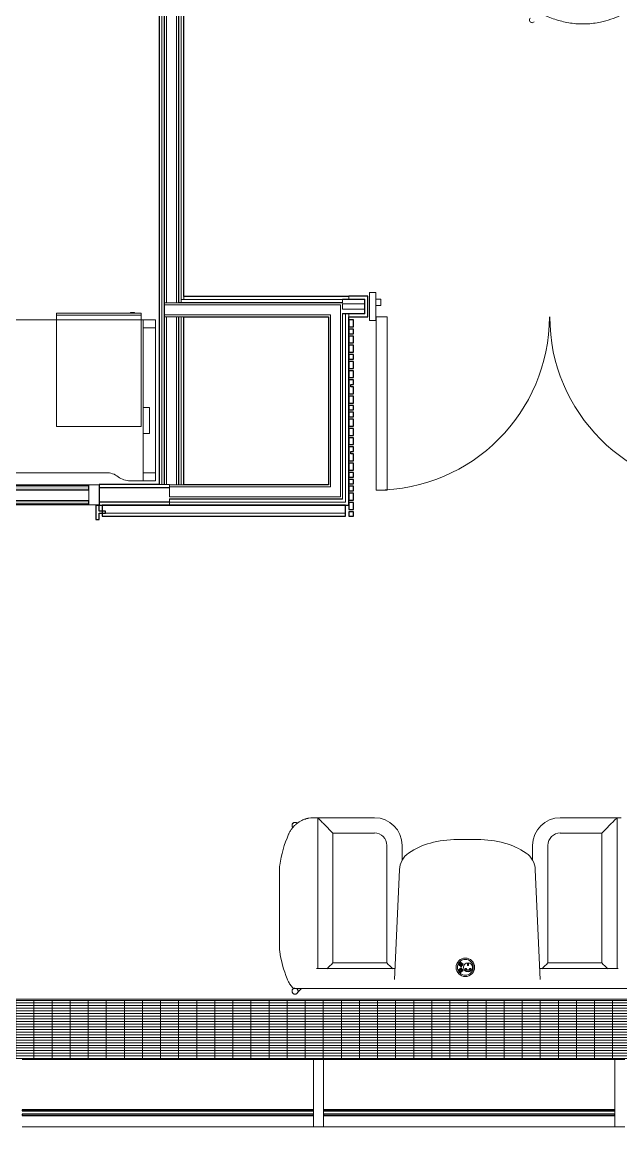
# Model space of a CAD drawing. Header units: millimetres. Extents: x 90978 to 295199, y -4084 to 97293.
# Drawn here: x 167576 to 170556, y 12073 to 17569 of the extents above; entities that cross this region are included whole.
import ezdxf

# ---------------------------------------------------------------- set-up
doc = ezdxf.new("R2010")
doc.units = ezdxf.units.MM
doc.header["$MEASUREMENT"] = 0
for name, color, linetype, lineweight in [('CSM-STL-XX-ZZ-M3-A-XXXX-00001_detached _19_04_21__rvt-1-Level 0$0$A-DOOR', 4, 'CONTINUOUS', 9), ('CSM-STL-XX-ZZ-M3-A-XXXX-00001_detached _19_04_21__rvt-1-Level 0$0$A-DOOR-FRAM', 4, 'CONTINUOUS', 18), ('CSM-STL-XX-ZZ-M3-A-XXXX-00001_detached _19_04_21__rvt-1-Level 0$0$A-GENM', 7, 'CONTINUOUS', 9), ('CSM-STL-XX-ZZ-M3-A-XXXX-00001_detached _19_04_21__rvt-1-Level 0$0$A-GLAZ-CURT', 7, 'CONTINUOUS', 9), ('CSM-STL-XX-ZZ-M3-A-XXXX-00001_detached _19_04_21__rvt-1-Level 0$0$A-GLAZ-CWMG', 7, 'CONTINUOUS', 9), ('CSM-STL-XX-ZZ-M3-A-XXXX-00001_detached _19_04_21__rvt-1-Level 0$0$A-WALL', 7, 'CONTINUOUS', 9), ('CSM-STL-XX-ZZ-M3-A-XXXX-00001_detached _19_04_21__rvt-1-Level 0$0$I-WALL', 7, 'CONTINUOUS', 9), ('G-IMPT', 8, 'CONTINUOUS', 9), ('I-FURN', 8, 'CONTINUOUS', 9)]:
    doc.layers.add(name, color=color, linetype=linetype, lineweight=lineweight)

msp = doc.modelspace()

# ---------------------------------------------------------------- hatches: boundary and pattern name
at = {"layer": 'CSM-STL-XX-ZZ-M3-A-XXXX-00001_detached _19_04_21__rvt-1-Level 0$0$A-GENM'}
h = msp.add_hatch(dxfattribs=at)
h.set_pattern_fill('FP_27', color=256, style=0, pattern_type=2)
h.set_pattern_definition([(0, (173125.082, 12558.142), (0, 13.2), []), (90, (173125.08, 12558.14), (-90, 6e-15), [])])
h.paths.add_polyline_path([(189294.8, 12414.1), (189294.8, 12702.1), (156955.3, 12702.1), (156955.3, 12414.1), (189031.6, 12414.1)], flags=0)
at = {"layer": 'CSM-STL-XX-ZZ-M3-A-XXXX-00001_detached _19_04_21__rvt-1-Level 0$0$A-GLAZ-CURT'}
h = msp.add_hatch(color=256, dxfattribs=at)
h.paths.add_polyline_path([(167908.8, 15262.4), (167058.8, 15262.4), (167058.8, 15242.9), (167908.8, 15242.9)], flags=0)
h.paths.add_polyline_path([(167908.8, 15172.4), (167908.8, 15186.9), (167058.8, 15186.9), (167058.8, 15172.4), (167798.6, 15172.4)], flags=0)
h = msp.add_hatch(color=256, dxfattribs=at)
h.paths.add_polyline_path([(167575.8, 12158.7), (167575.8, 12152.7), (169025.8, 12152.7), (169025.8, 12158.7), (168109.2, 12158.7)], flags=0)
h.paths.add_polyline_path([(167575.8, 12136.7), (167575.8, 12130.7), (169025.8, 12130.7), (169025.8, 12136.7), (168109.2, 12136.7)], flags=0)
h = msp.add_hatch(color=256, dxfattribs=at)
h.paths.add_polyline_path([(169075.8, 12158.7), (169075.8, 12152.7), (170525.8, 12152.7), (170525.8, 12158.7), (169609.2, 12158.7)], flags=0)
h.paths.add_polyline_path([(169075.8, 12136.7), (169075.8, 12130.7), (170525.8, 12130.7), (170525.8, 12136.7), (169609.2, 12136.7)], flags=0)

# ---------------------------------------------------------------- linework, layer by layer
at = {"layer": 'CSM-STL-XX-ZZ-M3-A-XXXX-00001_detached _19_04_21__rvt-1-Level 0$0$A-DOOR', "lineweight": 20}
for p, q in [((169392.3, 16103.2), (169338.3, 16103.2)), ((169338.3, 16103.2), (169338.3, 15241.2)), ((169392.3, 15241.2), (169392.3, 16103.2)), ((169338.3, 15241.2), (169392.3, 15241.2))]:
    msp.add_line(p, q, dxfattribs=at)
at = {"layer": 'CSM-STL-XX-ZZ-M3-A-XXXX-00001_detached _19_04_21__rvt-1-Level 0$0$A-DOOR'}
for centre, start, end in [((169338.3, 16103.2), 270, 0), ((171064.3, 16103.2), 180, 270)]:
    msp.add_arc(centre, 862, start, end, dxfattribs=at)
at = {"layer": 'CSM-STL-XX-ZZ-M3-A-XXXX-00001_detached _19_04_21__rvt-1-Level 0$0$A-DOOR-FRAM', "lineweight": 20}
for p, q in [((169336.3, 16223.2), (169304.3, 16223.2)), ((169304.3, 16223.2), (169304.3, 16085.2)), ((169336.3, 16085.2), (169336.3, 16223.2)), ((169361.3, 16191.2), (169336.3, 16191.2)), ((169336.3, 16191.2), (169336.3, 16159.2)), ((169336.3, 16159.2), (169361.3, 16159.2)), ((169361.3, 16159.2), (169361.3, 16191.2)), ((169304.3, 16085.2), (169336.3, 16085.2))]:
    msp.add_line(p, q, dxfattribs=at)
at = {"layer": 'CSM-STL-XX-ZZ-M3-A-XXXX-00001_detached _19_04_21__rvt-1-Level 0$0$A-GENM'}
for p, q in [((189294.8, 12702.1), (156955.3, 12702.1)), ((157147.6, 12708.1), (189300.8, 12708.1)), ((156955.3, 12414.1), (189294.8, 12414.1))]:
    msp.add_line(p, q, dxfattribs=at)
at = {"layer": 'CSM-STL-XX-ZZ-M3-A-XXXX-00001_detached _19_04_21__rvt-1-Level 0$0$A-GLAZ-CURT', "lineweight": 30}
for p, q in [((167908.8, 15262.4), (167058.8, 15262.4)), ((167058.8, 15242.9), (167908.8, 15242.9)), ((167908.8, 15242.9), (167908.8, 15262.4)), ((167908.8, 15186.9), (167058.8, 15186.9)), ((167058.8, 15172.4), (167908.8, 15172.4)), ((167908.8, 15172.4), (167908.8, 15186.9)), ((169025.8, 12158.7), (167575.8, 12158.7)), ((167575.8, 12158.7), (167575.8, 12152.7)), ((167575.8, 12152.7), (169025.8, 12152.7)), ((169025.8, 12152.7), (169025.8, 12158.7)), ((170525.8, 12158.7), (169075.8, 12158.7)), ((169075.8, 12158.7), (169075.8, 12152.7)), ((169075.8, 12152.7), (170525.8, 12152.7)), ((170525.8, 12152.7), (170525.8, 12158.7)), ((169025.8, 12136.7), (167575.8, 12136.7)), ((167575.8, 12136.7), (167575.8, 12130.7)), ((167575.8, 12130.7), (169025.8, 12130.7)), ((169025.8, 12130.7), (169025.8, 12136.7)), ((170525.8, 12136.7), (169075.8, 12136.7)), ((169075.8, 12136.7), (169075.8, 12130.7)), ((169075.8, 12130.7), (170525.8, 12130.7)), ((170525.8, 12130.7), (170525.8, 12136.7))]:
    msp.add_line(p, q, dxfattribs=at)
at = {"layer": 'CSM-STL-XX-ZZ-M3-A-XXXX-00001_detached _19_04_21__rvt-1-Level 0$0$A-GLAZ-CWMG'}
for p, q in [((167058.8, 15267.4), (167908.8, 15267.4)), ((167058.8, 15167.4), (167908.8, 15167.4)), ((167575.8, 12408.2), (169025.8, 12408.2)), ((169075.8, 12408.2), (170525.8, 12408.2)), ((167575.8, 12073.2), (169025.8, 12073.2)), ((169075.8, 12073.2), (170525.8, 12073.2))]:
    msp.add_line(p, q, dxfattribs=at)
at = {"layer": 'CSM-STL-XX-ZZ-M3-A-XXXX-00001_detached _19_04_21__rvt-1-Level 0$0$A-GLAZ-CWMG', "lineweight": 20}
for p, q in [((167958.8, 15267.4), (167908.8, 15267.4)), ((167908.8, 15267.4), (167908.8, 15167.4)), ((167958.8, 15167.4), (167958.8, 15267.4)), ((167908.8, 15167.4), (167958.8, 15167.4))]:
    msp.add_line(p, q, dxfattribs=at)
at = {"layer": 'CSM-STL-XX-ZZ-M3-A-XXXX-00001_detached _19_04_21__rvt-1-Level 0$0$A-GLAZ-CWMG', "lineweight": 20, "extrusion": (0, 0, -1)}
for p, q in [((169075.8, 12408.2), (169025.8, 12408.2)), ((169025.8, 12408.2), (169025.8, 12073.2)), ((169075.8, 12073.2), (169075.8, 12408.2)), ((170575.8, 12408.2), (170525.8, 12408.2)), ((170525.8, 12408.2), (170525.8, 12073.2)), ((169025.8, 12073.2), (169075.8, 12073.2)), ((170525.8, 12073.2), (170575.8, 12073.2))]:
    msp.add_line(p, q, dxfattribs=at)
at = {"layer": 'CSM-STL-XX-ZZ-M3-A-XXXX-00001_detached _19_04_21__rvt-1-Level 0$0$A-WALL'}
for p, q in [((168355.8, 16174.2), (168355.8, 26395.4)), ((168368.3, 16189.2), (168368.3, 26380.4)), ((168294.8, 16173.2), (168294.8, 18915.7)), ((168344.8, 16173.2), (168344.8, 18915.7)), ((168271.3, 16103.2), (168271.3, 18867.2)), ((168283.8, 16103.2), (168283.8, 18867.2)), ((168284.8, 16173.2), (168284.8, 18868.2)), ((168354.8, 16173.2), (168354.8, 18868.2)), ((168294.8, 16173.2), (168284.8, 16173.2)), ((168284.8, 16163.2), (168284.8, 16173.2)), ((168284.8, 16163.2), (168284.8, 16173.2)), ((168380.8, 16163.2), (168284.8, 16163.2)), ((168284.8, 16113.2), (168284.8, 16163.2)), ((168284.8, 16113.2), (168284.8, 16163.2)), ((168344.8, 16173.2), (168294.8, 16173.2)), ((168354.8, 16173.2), (168344.8, 16173.2)), ((168355.8, 16173.2), (168354.8, 16173.2)), ((168368.3, 16174.2), (168355.8, 16174.2)), ((168380.8, 16173.2), (168355.8, 16173.2)), ((168380.8, 16189.2), (168368.3, 16189.2)), ((168368.3, 16174.2), (168368.3, 16189.2)), ((168368.3, 16174.2), (168368.3, 16189.2)), ((168380.8, 16174.2), (168368.3, 16174.2)), ((168380.8, 16204.2), (168380.8, 16189.2)), ((169170.3, 16189.2), (168380.8, 16189.2)), ((169170.3, 16174.2), (168380.8, 16174.2)), ((169170.3, 16173.2), (168380.8, 16173.2)), ((169160.3, 16163.2), (168380.8, 16163.2)), ((169160.3, 16163.2), (169160.3, 16113.2)), ((169171.3, 16189.2), (169170.3, 16189.2)), ((169170.3, 16189.2), (169171.3, 16189.2)), ((169170.3, 16174.2), (169170.3, 16189.2)), ((169170.3, 16173.2), (169170.3, 16174.2)), ((169170.3, 16163.2), (169170.3, 16166.7)), ((169170.3, 16166.7), (169201.3, 16166.7)), ((169170.3, 16141.7), (169170.3, 16163.2)), ((169171.3, 16190.2), (169186.3, 16190.2)), ((169171.3, 16189.2), (169171.3, 16190.2)), ((169171.3, 16189.2), (169201.3, 16189.2)), ((169186.3, 16190.2), (169201.3, 16190.2)), ((169201.3, 16190.2), (169201.3, 16204.2)), ((169201.3, 16204.2), (169201.3, 16190.2)), ((169281.3, 16190.2), (169201.3, 16190.2)), ((169280.3, 16189.2), (169201.3, 16189.2)), ((169201.3, 16166.7), (169280.3, 16166.7)), ((169280.3, 16166.7), (169280.3, 16189.2)), ((169280.3, 16154.2), (169280.3, 16166.7)), ((169281.3, 16154.2), (169281.3, 16190.2)), ((168271.3, 15268.4), (168271.3, 16103.2)), ((168283.8, 15268.4), (168283.8, 16103.2)), ((168380.8, 16113.2), (168284.8, 16113.2)), ((168284.8, 16103.2), (168284.8, 16113.2)), ((168284.8, 16103.2), (168284.8, 16113.2)), ((168294.8, 16103.2), (168284.8, 16103.2)), ((168284.8, 15268.4), (168284.8, 16103.2)), ((168344.8, 16103.2), (168294.8, 16103.2)), ((168294.8, 15268.4), (168294.8, 16103.2)), ((168354.8, 16103.2), (168344.8, 16103.2)), ((168344.8, 15267.4), (168344.8, 16103.2)), ((168355.8, 16103.2), (168354.8, 16103.2)), ((168354.8, 15267.4), (168354.8, 16103.2)), ((168368.3, 16103.2), (168355.8, 16103.2)), ((168355.8, 15267.4), (168355.8, 16103.2)), ((168380.8, 16103.2), (168368.3, 16103.2)), ((168368.3, 15267.4), (168368.3, 16103.2)), ((169110.3, 16113.2), (168380.8, 16113.2)), ((169110.3, 16113.2), (169110.3, 16103.2)), ((169110.3, 16103.2), (169110.3, 15257.4)), ((169160.3, 16113.2), (169160.3, 16103.2)), ((169160.3, 16103.2), (169160.3, 15207.4)), ((169170.3, 16141.7), (169201.3, 16141.7)), ((169170.3, 16119.2), (169170.3, 16103.2)), ((169170.3, 16119.2), (169171.3, 16119.2)), ((169170.3, 16103.2), (169170.3, 15197.4)), ((169171.3, 16119.2), (169201.3, 16119.2)), ((169171.3, 16118.2), (169171.3, 16103.2)), ((169171.3, 16118.2), (169186.3, 16118.2)), ((169171.3, 16103.2), (169171.3, 15196.4)), ((169186.3, 16118.2), (169186.3, 16103.2)), ((169186.3, 16118.2), (169201.3, 16118.2)), ((169186.3, 16103.2), (169186.3, 15181.4)), ((169201.3, 16141.7), (169280.3, 16141.7)), ((169201.3, 16119.2), (169280.3, 16119.2)), ((169201.3, 16118.2), (169201.3, 16113.2)), ((169201.3, 16118.2), (169281.3, 16118.2)), ((169201.3, 16113.2), (169201.3, 16103.2)), ((169280.3, 16141.7), (169280.3, 16154.2)), ((169280.3, 16119.2), (169280.3, 16141.7)), ((169281.3, 16118.2), (169281.3, 16154.2)), ((168309.3, 15253.4), (167958.8, 15253.4)), ((168309.3, 15252.4), (167958.8, 15252.4)), ((168271.3, 15268.4), (168258.8, 15268.4)), ((168258.8, 15268.4), (168271.3, 15268.4)), ((168283.8, 15268.4), (168271.3, 15268.4)), ((168271.3, 15268.4), (168283.8, 15268.4)), ((168284.8, 15268.4), (168283.8, 15268.4)), ((168283.8, 15268.4), (168284.8, 15268.4)), ((168294.8, 15268.4), (168284.8, 15268.4)), ((168284.8, 15268.4), (168294.8, 15268.4)), ((168309.3, 15268.4), (168294.8, 15268.4)), ((168294.8, 15268.4), (168309.3, 15268.4)), ((168309.3, 15267.4), (168309.3, 15268.4)), ((168309.3, 15268.4), (168309.3, 15267.4)), ((168309.3, 15267.4), (168309.3, 15257.4)), ((168309.3, 15257.4), (168309.3, 15267.4)), ((168309.3, 15267.4), (168344.8, 15267.4)), ((169100.3, 15257.4), (168309.3, 15257.4)), ((168309.3, 15257.4), (168309.3, 15253.4)), ((168309.3, 15253.4), (168309.3, 15257.4)), ((168309.3, 15253.4), (168309.3, 15252.4)), ((168309.3, 15252.4), (168309.3, 15253.4)), ((168309.3, 15252.4), (168309.3, 15207.4)), ((168309.3, 15207.4), (168309.3, 15252.4)), ((168344.8, 15267.4), (168354.8, 15267.4)), ((168354.8, 15267.4), (168355.8, 15267.4)), ((168355.8, 15267.4), (168368.3, 15267.4)), ((168368.3, 15267.4), (168380.8, 15267.4)), ((169110.3, 15257.4), (169100.3, 15257.4)), ((168309.3, 15182.4), (167958.8, 15182.4)), ((168309.3, 15181.4), (167958.8, 15181.4)), ((169100.3, 15207.4), (168309.3, 15207.4)), ((169100.3, 15197.4), (168309.3, 15197.4)), ((168309.3, 15197.4), (168309.3, 15196.4)), ((168309.3, 15196.4), (168309.3, 15197.4)), ((169100.3, 15196.4), (168309.3, 15196.4)), ((168309.3, 15196.4), (168309.3, 15182.4)), ((168309.3, 15182.4), (168309.3, 15196.4)), ((168309.3, 15182.4), (168309.3, 15181.4)), ((168309.3, 15181.4), (168309.3, 15182.4)), ((169100.3, 15181.4), (168309.3, 15181.4)), ((168309.3, 15181.4), (168309.3, 15166.4)), ((168309.3, 15166.4), (168309.3, 15181.4)), ((169110.3, 15207.4), (169100.3, 15207.4)), ((169160.3, 15197.4), (169100.3, 15197.4)), ((169170.3, 15196.4), (169100.3, 15196.4)), ((169171.3, 15181.4), (169100.3, 15181.4)), ((169160.3, 15207.4), (169110.3, 15207.4)), ((169170.3, 15197.4), (169160.3, 15197.4)), ((169171.3, 15196.4), (169170.3, 15196.4)), ((169186.3, 15181.4), (169171.3, 15181.4)), ((169185.3, 15126.4), (167974.8, 15126.4))]:
    msp.add_line(p, q, dxfattribs=at)
at = {"layer": 'CSM-STL-XX-ZZ-M3-A-XXXX-00001_detached _19_04_21__rvt-1-Level 0$0$A-WALL', "lineweight": 30}
for p, q in [((169201.3, 16087.9), (169201.3, 16053.4)), ((169225.3, 16087.9), (169201.3, 16087.9)), ((169201.3, 16053.4), (169225.3, 16053.4)), ((169225.3, 16053.4), (169225.3, 16087.9)), ((169201.3, 16041.9), (169201.3, 16018.9)), ((169225.3, 16041.9), (169201.3, 16041.9)), ((169201.3, 16018.9), (169225.3, 16018.9)), ((169201.3, 16007.4), (169201.3, 15972.9)), ((169225.3, 16007.4), (169201.3, 16007.4)), ((169225.3, 16018.9), (169225.3, 16041.9)), ((169225.3, 15972.9), (169225.3, 16007.4)), ((169201.3, 15972.9), (169225.3, 15972.9)), ((169201.3, 15961.4), (169201.3, 15926.9)), ((169225.3, 15961.4), (169201.3, 15961.4)), ((169225.3, 15926.9), (169225.3, 15961.4)), ((169201.3, 15926.9), (169225.3, 15926.9)), ((169201.3, 15915.4), (169201.3, 15892.4)), ((169225.3, 15915.4), (169201.3, 15915.4)), ((169201.3, 15892.4), (169225.3, 15892.4)), ((169225.3, 15892.4), (169225.3, 15915.4)), ((169201.3, 15880.9), (169201.3, 15846.4)), ((169225.3, 15880.9), (169201.3, 15880.9)), ((169201.3, 15846.4), (169225.3, 15846.4)), ((169201.3, 15834.9), (169201.3, 15800.4)), ((169225.3, 15834.9), (169201.3, 15834.9)), ((169225.3, 15846.4), (169225.3, 15880.9)), ((169225.3, 15800.4), (169225.3, 15834.9)), ((169201.3, 15800.4), (169225.3, 15800.4)), ((169201.3, 15788.9), (169201.3, 15719.9)), ((169225.3, 15788.9), (169201.3, 15788.9)), ((169225.3, 15765.9), (169225.3, 15788.9)), ((169201.3, 15719.9), (169225.3, 15719.9)), ((169211.3, 15754.4), (169211.3, 15765.9)), ((169211.3, 15765.9), (169225.3, 15765.9)), ((169225.3, 15754.4), (169211.3, 15754.4)), ((169225.3, 15719.9), (169225.3, 15754.4)), ((169201.3, 15708.4), (169201.3, 15673.9)), ((169225.3, 15708.4), (169201.3, 15708.4)), ((169201.3, 15673.9), (169225.3, 15673.9)), ((169225.3, 15673.9), (169225.3, 15708.4)), ((169201.3, 15662.4), (169201.3, 15639.4)), ((169225.3, 15662.4), (169201.3, 15662.4)), ((169201.3, 15639.4), (169225.3, 15639.4)), ((169201.3, 15627.9), (169201.3, 15604.9)), ((169225.3, 15627.9), (169201.3, 15627.9)), ((169225.3, 15639.4), (169225.3, 15662.4)), ((169225.3, 15604.9), (169225.3, 15627.9)), ((169201.3, 15604.9), (169225.3, 15604.9)), ((169201.3, 15593.4), (169201.3, 15558.9)), ((169225.3, 15593.4), (169201.3, 15593.4)), ((169201.3, 15558.9), (169225.3, 15558.9)), ((169225.3, 15558.9), (169225.3, 15593.4)), ((169201.3, 15547.4), (169201.3, 15512.9)), ((169225.3, 15547.4), (169201.3, 15547.4)), ((169201.3, 15512.9), (169225.3, 15512.9)), ((169201.3, 15501.4), (169201.3, 15466.9)), ((169225.3, 15501.4), (169201.3, 15501.4)), ((169225.3, 15512.9), (169225.3, 15547.4)), ((169225.3, 15466.9), (169225.3, 15501.4)), ((169201.3, 15466.9), (169225.3, 15466.9)), ((169201.3, 15455.4), (169201.3, 15386.4)), ((169225.3, 15455.4), (169201.3, 15455.4)), ((169225.3, 15432.4), (169225.3, 15455.4)), ((169211.3, 15420.9), (169211.3, 15432.4)), ((169211.3, 15432.4), (169225.3, 15432.4)), ((169225.3, 15420.9), (169211.3, 15420.9)), ((169225.3, 15386.4), (169225.3, 15420.9)), ((169201.3, 15386.4), (169225.3, 15386.4)), ((169201.3, 15374.9), (169201.3, 15340.4)), ((169225.3, 15374.9), (169201.3, 15374.9)), ((169201.3, 15340.4), (169225.3, 15340.4)), ((169225.3, 15340.4), (169225.3, 15374.9)), ((169201.3, 15328.9), (169201.3, 15305.9)), ((169225.3, 15328.9), (169201.3, 15328.9)), ((169201.3, 15305.9), (169225.3, 15305.9)), ((169201.3, 15294.4), (169201.3, 15271.4)), ((169225.3, 15294.4), (169201.3, 15294.4)), ((169225.3, 15305.9), (169225.3, 15328.9)), ((169225.3, 15271.4), (169225.3, 15294.4)), ((169201.3, 15271.4), (169225.3, 15271.4)), ((169201.3, 15259.9), (169201.3, 15236.9)), ((169225.3, 15259.9), (169201.3, 15259.9)), ((169201.3, 15236.9), (169225.3, 15236.9)), ((169201.3, 15225.4), (169201.3, 15190.9)), ((169225.3, 15225.4), (169201.3, 15225.4)), ((169225.3, 15236.9), (169225.3, 15259.9)), ((169225.3, 15190.9), (169225.3, 15225.4)), ((169201.3, 15190.9), (169225.3, 15190.9)), ((169201.3, 15179.4), (169201.3, 15144.9)), ((169225.3, 15179.4), (169201.3, 15179.4)), ((169225.3, 15144.9), (169225.3, 15179.4)), ((167958.8, 15164.4), (167942.8, 15164.4)), ((167942.8, 15164.4), (167942.8, 15094.4)), ((167958.8, 15136.4), (167958.8, 15164.4)), ((167990.8, 15136.4), (167958.8, 15136.4)), ((167958.8, 15126.4), (167990.8, 15126.4)), ((167958.8, 15094.4), (167958.8, 15126.4)), ((167990.8, 15126.4), (167990.8, 15136.4)), ((169201.3, 15144.9), (169225.3, 15144.9)), ((169201.3, 15133.4), (169201.3, 15110.4)), ((169225.3, 15133.4), (169201.3, 15133.4)), ((169225.3, 15110.4), (169225.3, 15133.4)), ((167942.8, 15094.4), (167958.8, 15094.4)), ((169201.3, 15110.4), (169225.3, 15110.4))]:
    msp.add_line(p, q, dxfattribs=at)
at = {"layer": 'CSM-STL-XX-ZZ-M3-A-XXXX-00001_detached _19_04_21__rvt-1-Level 0$0$I-WALL', "lineweight": 30}
for p, q in [((168258.8, 18852.2), (168258.8, 16103.2)), ((168380.8, 16204.2), (168380.8, 17918.8)), ((169201.3, 16204.2), (168380.8, 16204.2)), ((169296.3, 16205.2), (169201.3, 16205.2)), ((169201.3, 16205.2), (169201.3, 16204.2)), ((169296.3, 16103.2), (169296.3, 16205.2)), ((168258.8, 16103.2), (168258.8, 15268.4)), ((168380.8, 16103.2), (169100.3, 16103.2)), ((168380.8, 15267.4), (168380.8, 16103.2)), ((169100.3, 16103.2), (169100.3, 15267.4)), ((169201.3, 15166.4), (169201.3, 16103.2)), ((169201.3, 16103.2), (169296.3, 16103.2)), ((168258.8, 15268.4), (167958.8, 15268.4)), ((167958.8, 15268.4), (167958.8, 15166.4)), ((169100.3, 15267.4), (168380.8, 15267.4)), ((167958.8, 15166.4), (168309.3, 15166.4)), ((169185.3, 15166.4), (167974.8, 15166.4)), ((167974.8, 15166.4), (167974.8, 15110.4)), ((168309.3, 15166.4), (169100.3, 15166.4)), ((169100.3, 15166.4), (169186.3, 15166.4)), ((169185.3, 15110.4), (169185.3, 15166.4)), ((169186.3, 15166.4), (169201.3, 15166.4)), ((167974.8, 15110.4), (169185.3, 15110.4))]:
    msp.add_line(p, q, dxfattribs=at)
at = {"layer": 'G-IMPT'}
for p, q in [((169758.1, 12893.4), (169748.1, 12880.3)), ((169749.5, 12880.5), (169748.1, 12880.3)), ((169748.1, 12880.3), (169761.2, 12870.2)), ((169761.2, 12864), (169748.1, 12854)), ((169758.3, 12892), (169749.5, 12880.5)), ((169749.5, 12880.5), (169761, 12871.6)), ((169761, 12862.6), (169749.5, 12853.8)), ((169751.7, 12882.4), (169754.5, 12886.1)), ((169752.5, 12883.2), (169756.2, 12887.9)), ((169762.8, 12875.3), (169752.5, 12883.2)), ((169756.2, 12887.9), (169766.5, 12880)), ((169771.3, 12883.4), (169758.1, 12893.4)), ((169758.1, 12893.4), (169758.3, 12892)), ((169769.9, 12883.2), (169758.3, 12892)), ((169769.9, 12883.2), (169761, 12871.6)), ((169761, 12871.6), (169761.2, 12870.2)), ((169761.2, 12864), (169761, 12862.6)), ((169761, 12862.6), (169769.9, 12851.1)), ((169761.2, 12870.2), (169771.3, 12883.4)), ((169771.3, 12850.9), (169761.2, 12864)), ((169764.9, 12877.6), (169762.4, 12874.3)), ((169762.4, 12859.9), (169764.9, 12856.6)), ((169766.5, 12880), (169762.8, 12875.3)), ((169771.3, 12883.4), (169769.9, 12883.2)), ((169780.8, 12862), (169787.8, 12862)), ((169780.8, 12857.5), (169780.8, 12862)), ((169780.8, 12862), (169780.9, 12861.9)), ((169780.9, 12861.9), (169787.6, 12861.9)), ((169780.9, 12857.6), (169780.9, 12861.9)), ((169780.9, 12861.9), (169787.6, 12861.9)), ((169780.9, 12857.6), (169780.9, 12861.9)), ((169787.8, 12862), (169787.6, 12861.9)), ((169787.6, 12861.9), (169787.6, 12857.6)), ((169787.6, 12861.9), (169787.6, 12857.6)), ((169787.8, 12862), (169787.8, 12857.5)), ((169793.1, 12885.4), (169797.6, 12885.4)), ((169793.1, 12876.9), (169793.1, 12885.4)), ((169793.1, 12885.4), (169793.2, 12885.2)), ((169793.2, 12877), (169793.1, 12876.9)), ((169797.6, 12876.9), (169793.1, 12876.9)), ((169793.2, 12885.2), (169797.5, 12885.2)), ((169793.2, 12877), (169793.2, 12885.2)), ((169793.2, 12885.2), (169797.5, 12885.2)), ((169793.2, 12877), (169793.2, 12885.2)), ((169797.5, 12877), (169793.2, 12877)), ((169797.5, 12877), (169793.2, 12877)), ((169797.6, 12885.4), (169797.5, 12885.2)), ((169797.5, 12885.2), (169797.5, 12877)), ((169797.5, 12885.2), (169797.5, 12877)), ((169797.6, 12876.9), (169797.5, 12877)), ((169797.6, 12885.4), (169797.6, 12876.9)), ((169802.9, 12862), (169809.9, 12862)), ((169802.9, 12857.5), (169802.9, 12862)), ((169802.9, 12862), (169803, 12861.9)), ((169803, 12861.9), (169809.8, 12861.9)), ((169803, 12857.6), (169803, 12861.9)), ((169803, 12861.9), (169809.8, 12861.9)), ((169803, 12857.6), (169803, 12861.9)), ((169809.9, 12862), (169809.8, 12861.9)), ((169809.8, 12861.9), (169809.8, 12857.6)), ((169809.8, 12861.9), (169809.8, 12857.6)), ((169809.9, 12862), (169809.9, 12857.5)), ((169748.1, 12854), (169749.5, 12853.8)), ((169748.1, 12854), (169758.1, 12840.8)), ((169749.5, 12853.8), (169758.3, 12842.2)), ((169754.5, 12848.1), (169751.7, 12851.8)), ((169752.5, 12851.1), (169762.8, 12859)), ((169756.2, 12846.3), (169752.5, 12851.1)), ((169766.5, 12854.2), (169756.2, 12846.3)), ((169758.1, 12840.8), (169771.3, 12850.9)), ((169758.3, 12842.2), (169758.1, 12840.8)), ((169758.3, 12842.2), (169769.9, 12851.1)), ((169762.8, 12859), (169766.5, 12854.2)), ((169769.9, 12851.1), (169771.3, 12850.9)), ((169780.9, 12857.6), (169780.8, 12857.5)), ((169787.8, 12857.5), (169780.8, 12857.5)), ((169787.6, 12857.6), (169780.9, 12857.6)), ((169787.6, 12857.6), (169780.9, 12857.6)), ((169784.9, 12854.5), (169805.7, 12854.5)), ((169784.9, 12849.1), (169784.9, 12854.5)), ((169784.9, 12854.5), (169785.2, 12854.3)), ((169785.2, 12849.3), (169784.9, 12849.1)), ((169785.2, 12854.3), (169805.5, 12854.3)), ((169785.2, 12849.3), (169785.2, 12854.3)), ((169787.8, 12857.5), (169787.6, 12857.6)), ((169803, 12857.6), (169802.9, 12857.5)), ((169809.9, 12857.5), (169802.9, 12857.5)), ((169809.8, 12857.6), (169803, 12857.6)), ((169809.8, 12857.6), (169803, 12857.6)), ((169805.5, 12854.3), (169805.7, 12854.5)), ((169805.5, 12854.3), (169805.5, 12849.3)), ((169805.5, 12849.3), (169805.7, 12849.1)), ((169805.7, 12854.5), (169805.7, 12849.1)), ((169809.9, 12857.5), (169809.8, 12857.6))]:
    msp.add_line(p, q, dxfattribs=at)
for centre, radius, start, end in [((169782, 12867.1), 46, 0, 180), ((169782, 12867.1), 46, 180, 0), ((169782, 12867.1), 39.6, 0, 180), ((169782, 12867.1), 39.6, 180, 0), ((169795.3, 12867.2), 22.7, 0, 180), ((169795.3, 12867.2), 22.7, 180, 0), ((169795.3, 12867.2), 22.4, 0, 180), ((169795.3, 12867.2), 22.4, 180, 0), ((169795.3, 12892.9), 45, 256.686, 283.314), ((169795.3, 12892.9), 44.8, 256.8963, 283.1037)]:
    msp.add_arc(centre, radius, start, end, dxfattribs=at)
at = {"layer": 'I-FURN'}
for p, q in [((168167.7, 16121.6), (167747.7, 16121.6)), ((167747.7, 16121.6), (167747.7, 16111.6)), ((167747.7, 16111.6), (168167.7, 16111.6)), ((168167.7, 16111.6), (167747.7, 16111.6)), ((167747.7, 16111.6), (167747.7, 16087.3)), ((168116.1, 16123.6), (168116.1, 16121.6)), ((168116.1, 16123.6), (168136.1, 16123.6)), ((168136.1, 16123.6), (168116.1, 16123.6)), ((168136.1, 16121.6), (168136.1, 16123.6)), ((168167.7, 16111.6), (168167.7, 16121.6)), ((168167.7, 16087.3), (168167.7, 16111.6)), ((168239.3, 16087.3), (166639.3, 16087.3)), ((166639.3, 16087.3), (168239.3, 16087.3)), ((167747.7, 16087.3), (167747.7, 15556.6)), ((168167.7, 15556.6), (168167.7, 16087.3)), ((168179.3, 16087.3), (168179.3, 16047.3)), ((168179.3, 15652.3), (168179.3, 16087.3)), ((168179.3, 16087.3), (168239.3, 16087.3)), ((168239.3, 16087.3), (168179.3, 16087.3)), ((168179.3, 16047.3), (168179.3, 15327.3)), ((168226.4, 16047.3), (168179.3, 16047.3)), ((168226.4, 16047.3), (168179.3, 16047.3)), ((168239.3, 16047.3), (168228.7, 16047.3)), ((168239.3, 16047.3), (168228.7, 16047.3)), ((168239.3, 16047.3), (168239.3, 16087.3)), ((168239.3, 16087.3), (168239.3, 15287.3)), ((168239.3, 15287.3), (168239.3, 16087.3)), ((168239.3, 16087.3), (168239.3, 15287.3)), ((168239.3, 15327.3), (168239.3, 16047.3)), ((168179.3, 15522.3), (168179.3, 15652.3)), ((168179.3, 15652.3), (168209.3, 15652.3)), ((168209.3, 15652.3), (168179.3, 15652.3)), ((168209.3, 15652.3), (168209.3, 15522.3)), ((168209.3, 15522.3), (168209.3, 15652.3)), ((167747.7, 15556.6), (168167.7, 15556.6)), ((168179.3, 15287.3), (168179.3, 15522.3)), ((168209.3, 15522.3), (168179.3, 15522.3)), ((168209.3, 15522.3), (168179.3, 15522.3)), ((166884.3, 15327.3), (167994.3, 15327.3)), ((167994.3, 15327.3), (166884.3, 15327.3)), ((168114.3, 15287.3), (168239.3, 15287.3)), ((168239.3, 15287.3), (168114.3, 15287.3)), ((168179.3, 15327.3), (168179.3, 15287.3)), ((168239.3, 15327.3), (168179.3, 15327.3)), ((168239.3, 15327.3), (168179.3, 15327.3)), ((168239.3, 15287.3), (168179.3, 15287.3)), ((168239.3, 15287.3), (168179.3, 15287.3)), ((168239.3, 15287.3), (168239.3, 15327.3)), ((168919.5, 13574.7), (168919.4, 13574.1)), ((168919.6, 13575.3), (168919.5, 13574.7)), ((168919.7, 13575.9), (168919.6, 13575.3)), ((168919.8, 13576.5), (168919.7, 13575.9)), ((168919.9, 13577), (168919.8, 13576.5)), ((168920.1, 13577.6), (168919.9, 13577)), ((168920.3, 13578.2), (168920.1, 13577.6)), ((168920.5, 13578.8), (168920.3, 13578.2)), ((168920.7, 13579.3), (168920.5, 13578.8)), ((168921, 13579.8), (168920.7, 13579.3)), ((168921.3, 13580.4), (168921, 13579.8)), ((168921.6, 13580.9), (168921.3, 13580.4)), ((168921.9, 13581.4), (168921.6, 13580.9)), ((168922.2, 13581.9), (168921.9, 13581.4)), ((168922.6, 13582.4), (168922.2, 13581.9)), ((168923, 13582.8), (168922.6, 13582.4)), ((168923.4, 13583.3), (168923, 13582.8)), ((168923.8, 13583.7), (168923.4, 13583.3)), ((168924.2, 13584.2), (168923.8, 13583.7)), ((168924.7, 13584.6), (168924.2, 13584.2)), ((168925.1, 13584.9), (168924.7, 13584.6)), ((168925.6, 13585.3), (168925.1, 13584.9)), ((168926.1, 13585.6), (168925.6, 13585.3)), ((168926.6, 13586), (168926.1, 13585.6)), ((168927.1, 13586.3), (168926.6, 13586)), ((168927.6, 13586.5), (168927.1, 13586.3)), ((168928.2, 13586.8), (168927.6, 13586.5)), ((168928.7, 13587), (168928.2, 13586.8)), ((168929.3, 13587.3), (168928.7, 13587)), ((168929.9, 13587.5), (168929.3, 13587.3)), ((168930.4, 13587.6), (168929.9, 13587.5)), ((168931, 13587.8), (168930.4, 13587.6)), ((168931.6, 13587.9), (168931, 13587.8)), ((168932.2, 13588), (168931.6, 13587.9)), ((168932.8, 13588.1), (168932.2, 13588)), ((168933.4, 13588.1), (168932.8, 13588.1)), ((168934, 13588.2), (168933.4, 13588.1)), ((168934.6, 13588.2), (168934, 13588.2)), ((168935.2, 13588.1), (168934.6, 13588.2)), ((168935.8, 13588.1), (168935.2, 13588.1)), ((168936.4, 13588), (168935.8, 13588.1)), ((168937, 13588), (168936.4, 13588)), ((168937.6, 13587.8), (168937, 13588)), ((168938.1, 13587.7), (168937.6, 13587.8)), ((168938.7, 13587.5), (168938.1, 13587.7)), ((168939.3, 13587.4), (168938.7, 13587.5)), ((168939.9, 13587.1), (168939.3, 13587.4)), ((168940.4, 13586.9), (168939.9, 13587.1)), ((168941, 13586.7), (168940.4, 13586.9)), ((168941.5, 13586.4), (168941, 13586.7)), ((168942, 13586.1), (168941.5, 13586.4)), ((168942.5, 13585.8), (168942, 13586.1)), ((168943, 13585.5), (168942.5, 13585.8)), ((168943.5, 13585.1), (168943, 13585.5)), ((168944, 13584.7), (168943.5, 13585.1)), ((168944.4, 13584.3), (168944, 13584.7)), ((168944.9, 13583.9), (168944.4, 13584.3)), ((168945.3, 13583.5), (168944.9, 13583.9)), ((169013.3, 13610.4), (169000.1, 13608.4)), ((169026.6, 13611), (169013.3, 13610.4)), ((169026.6, 13611), (169047.1, 13611)), ((169047.1, 13611), (169047.1, 12859.9)), ((169047.1, 13611), (169167.1, 13611)), ((169167.1, 13611), (169329.8, 13611)), ((170254.3, 13611), (170537, 13611)), ((170537, 13611), (170557.5, 13611)), ((170537, 12859.7), (170537, 13611)), ((168919.4, 13574.1), (168919.4, 13573.5)), ((168919.4, 13573.5), (168919.4, 13573.2)), ((168919.4, 13573.2), (168919.4, 13572.6)), ((168919.4, 13572.6), (168919.5, 13572)), ((168919.5, 13572), (168919.5, 13571.4)), ((168919.5, 13571.4), (168919.6, 13570.8)), ((168919.6, 13570.8), (168919.7, 13570.2)), ((168919.7, 13570.2), (168919.9, 13569.6)), ((168919.9, 13569.6), (168920, 13569)), ((168920, 13569), (168920.2, 13568.4)), ((168920.2, 13568.4), (168920.4, 13567.9)), ((168920.4, 13567.9), (168920.6, 13567.3)), ((168920.6, 13567.3), (168920.8, 13566.8)), ((168920.8, 13566.8), (168921.1, 13566.2)), ((168921.1, 13566.2), (168921.4, 13565.7)), ((168921.4, 13565.7), (168921.7, 13565.2)), ((168921.7, 13565.2), (168922, 13564.7)), ((168922, 13564.7), (168922.4, 13564.2)), ((168922.4, 13564.2), (168922.8, 13563.7)), ((168922.8, 13563.7), (168923.1, 13563.3)), ((168923.1, 13563.3), (168923.5, 13562.8)), ((169329.8, 13535.1), (169122.9, 13535.1)), ((169122.9, 13535.1), (169122.9, 12889.1)), ((170461.1, 13535.1), (170254.3, 13535.1)), ((170461.1, 12889.1), (170461.1, 13535.1)), ((169391.2, 12889.1), (169391.2, 13473.8)), ((169467.1, 13473.8), (169467.1, 13399.1)), ((169842.9, 13502.7), (169741.1, 13502.7)), ((170117, 13399.1), (170117, 13473.8)), ((170192.9, 13473.8), (170192.9, 12889.1)), ((168857.1, 13364.3), (168857.1, 12957.8)), ((169454, 13352.8), (169430.2, 12806.8)), ((170153.9, 12806.8), (170130, 13352.8)), ((169432.6, 12861), (169041.1, 12861)), ((169122.9, 12889.1), (169391.2, 12889.1)), ((170542.9, 12861), (170151.5, 12861)), ((170192.9, 12889.1), (170461.1, 12889.1)), ((168919.5, 12750), (168919.4, 12749.4)), ((168919.6, 12750.6), (168919.5, 12750)), ((168919.7, 12751.2), (168919.6, 12750.6)), ((168919.8, 12751.8), (168919.7, 12751.2)), ((168919.9, 12752.4), (168919.8, 12751.8)), ((168920.1, 12753), (168919.9, 12752.4)), ((168920.3, 12753.5), (168920.1, 12753)), ((168920.5, 12754.1), (168920.3, 12753.5)), ((168920.7, 12754.7), (168920.5, 12754.1)), ((168921, 12755.2), (168920.7, 12754.7)), ((168921.3, 12755.7), (168921, 12755.2)), ((168921.6, 12756.2), (168921.3, 12755.7)), ((168921.9, 12756.8), (168921.6, 12756.2)), ((168922.2, 12757.2), (168921.9, 12756.8)), ((168922.6, 12757.7), (168922.2, 12757.2)), ((168923, 12758.2), (168922.6, 12757.7)), ((168923.4, 12758.6), (168923, 12758.2)), ((168923.8, 12759.1), (168923.4, 12758.6)), ((168924.2, 12759.5), (168923.8, 12759.1)), ((168924.7, 12759.9), (168924.2, 12759.5)), ((168925.1, 12760.3), (168924.7, 12759.9)), ((168925.6, 12760.6), (168925.1, 12760.3)), ((168926.1, 12761), (168925.6, 12760.6)), ((168932.2, 12761), (168926.4, 12761)), ((168932, 12761), (168932, 12765.1)), ((170657.6, 12761), (168932, 12761)), ((168943, 12760.8), (168942.5, 12761.1)), ((168943.5, 12760.4), (168943, 12760.8)), ((168944, 12760.1), (168943.5, 12760.4)), ((168944.4, 12759.7), (168944, 12760.1)), ((168944.9, 12759.3), (168944.4, 12759.7)), ((168945.3, 12758.8), (168944.9, 12759.3)), ((168945.7, 12758.4), (168945.3, 12758.8)), ((168946.1, 12757.9), (168945.7, 12758.4)), ((168946.5, 12757.5), (168946.1, 12757.9)), ((168946.8, 12757), (168946.5, 12757.5)), ((168947.1, 12756.5), (168946.8, 12757)), ((168947.4, 12756), (168947.1, 12756.5)), ((168947.7, 12755.4), (168947.4, 12756)), ((168948, 12754.9), (168947.7, 12755.4)), ((168948.2, 12754.4), (168948, 12754.9)), ((168948.2, 12744.1), (168967.1, 12761)), ((168948.5, 12753.8), (168948.2, 12754.4)), ((168948.7, 12753.2), (168948.5, 12753.8)), ((168948.8, 12752.7), (168948.7, 12753.2)), ((168949, 12752.1), (168948.8, 12752.7)), ((168949.1, 12751.5), (168949, 12752.1)), ((168949.2, 12750.9), (168949.1, 12751.5)), ((168949.3, 12750.3), (168949.2, 12750.9)), ((168949.4, 12749.7), (168949.3, 12750.3)), ((168919.4, 12749.4), (168919.4, 12748.8)), ((168919.4, 12748.8), (168919.4, 12748.5)), ((168919.4, 12748.5), (168919.4, 12747.9)), ((168919.4, 12747.9), (168919.5, 12747.3)), ((168919.5, 12747.3), (168919.5, 12746.7)), ((168919.5, 12746.7), (168919.6, 12746.1)), ((168919.6, 12746.1), (168919.7, 12745.5)), ((168919.7, 12745.5), (168919.9, 12744.9)), ((168919.9, 12744.9), (168920, 12744.4)), ((168920, 12744.4), (168920.2, 12743.8)), ((168920.2, 12743.8), (168920.4, 12743.2)), ((168920.4, 12743.2), (168920.6, 12742.7)), ((168920.6, 12742.7), (168920.8, 12742.1)), ((168920.8, 12742.1), (168921.1, 12741.6)), ((168921.1, 12741.6), (168921.4, 12741.1)), ((168921.4, 12741.1), (168921.7, 12740.5)), ((168921.7, 12740.5), (168922, 12740)), ((168922, 12740), (168922.4, 12739.6)), ((168922.4, 12739.6), (168922.8, 12739.1)), ((168922.8, 12739.1), (168923.1, 12738.6)), ((168923.1, 12738.6), (168923.5, 12738.2)), ((168923.5, 12738.2), (168924, 12737.8)), ((168924, 12737.8), (168924.4, 12737.3)), ((168924.4, 12737.3), (168924.9, 12737)), ((168924.9, 12737), (168925.3, 12736.6)), ((168925.3, 12736.6), (168925.8, 12736.2)), ((168925.8, 12736.2), (168926.3, 12735.9)), ((168926.3, 12735.9), (168926.8, 12735.6)), ((168926.8, 12735.6), (168927.4, 12735.3)), ((168927.4, 12735.3), (168927.9, 12735)), ((168927.9, 12735), (168928.4, 12734.8)), ((168928.4, 12734.8), (168929, 12734.5)), ((168929, 12734.5), (168929.5, 12734.3)), ((168929.5, 12734.3), (168930.1, 12734.1)), ((168930.1, 12734.1), (168930.7, 12734)), ((168930.7, 12734), (168931.3, 12733.8)), ((168931.3, 12733.8), (168931.9, 12733.7)), ((168931.9, 12733.7), (168932.5, 12733.6)), ((168932.5, 12733.6), (168933.1, 12733.6)), ((168933.1, 12733.6), (168933.7, 12733.5)), ((168933.7, 12733.5), (168934.3, 12733.5)), ((168934.3, 12733.5), (168934.9, 12733.5)), ((168934.9, 12733.5), (168935.5, 12733.6)), ((168935.5, 12733.6), (168936.1, 12733.6)), ((168936.1, 12733.6), (168936.6, 12733.7)), ((168936.6, 12733.7), (168937.2, 12733.8)), ((168937.2, 12733.8), (168937.8, 12733.9)), ((168937.8, 12733.9), (168938.4, 12734.1)), ((168938.4, 12734.1), (168939, 12734.2)), ((168939, 12734.2), (168939.6, 12734.4)), ((168939.6, 12734.4), (168940.1, 12734.6)), ((168940.1, 12734.6), (168940.7, 12734.9)), ((168940.7, 12734.9), (168941.2, 12735.1)), ((168941.2, 12735.1), (168941.7, 12735.4)), ((168941.7, 12735.4), (168942.3, 12735.7)), ((168942.3, 12735.7), (168942.8, 12736)), ((168942.8, 12736), (168943.2, 12736.4)), ((168943.2, 12736.4), (168943.7, 12736.7)), ((168943.7, 12736.7), (168944.2, 12737.1)), ((168944.2, 12737.1), (168944.6, 12737.5)), ((168944.6, 12737.5), (168945.1, 12737.9)), ((168945.1, 12737.9), (168945.5, 12738.4)), ((168945.5, 12738.4), (168945.9, 12738.8)), ((168945.9, 12738.8), (168946.3, 12739.3)), ((168946.3, 12739.3), (168946.6, 12739.8)), ((168946.6, 12739.8), (168947, 12740.3)), ((168947, 12740.3), (168947.3, 12740.8)), ((168947.3, 12740.8), (168947.6, 12741.3)), ((168947.6, 12741.3), (168947.9, 12741.8)), ((168947.9, 12741.8), (168948.1, 12742.4)), ((168948.1, 12742.4), (168948.3, 12742.9)), ((168948.3, 12742.9), (168948.6, 12743.5)), ((168948.6, 12743.5), (168948.7, 12744.1)), ((168948.7, 12744.1), (168948.9, 12744.6)), ((168948.9, 12744.6), (168949.1, 12745.2)), ((168949.1, 12745.2), (168949.2, 12745.8)), ((168949.2, 12745.8), (168949.3, 12746.4)), ((168949.3, 12747), (168949.4, 12747.6)), ((168949.3, 12746.4), (168949.3, 12747)), ((168949.4, 12749.1), (168949.4, 12749.7)), ((168949.4, 12748.5), (168949.4, 12749.1)), ((168949.4, 12748.2), (168949.4, 12748.5)), ((168949.4, 12747.6), (168949.4, 12748.2))]:
    msp.add_line(p, q, dxfattribs=at)
for centre, radius, start, end in [((170114.6, 17579), 13.1, 131.9662, 319.5824), ((167994.3, 15227.3), 100, 53.1301, 90), ((167994.3, 15227.3), 100, 53.1301, 90), ((168114.3, 15387.3), 100, 233.1301, 270), ((168114.3, 15387.3), 100, 233.1301, 270), ((168934.4, 13573.2), 15, 45, 180), ((168934.4, 13573.2), 15, 135, 180), ((169329.8, 13473.8), 137.3, 0, 90), ((170254.3, 13473.8), 137.3, 90, 180), ((169418.3, 13298.7), 565, 155.9594, 172.293), ((168934.4, 13573.2), 15, 180, 223.1278), ((168934.4, 13573.2), 15, 180, 222.9105), ((169329.8, 13473.8), 61.4, 0, 90), ((170254.3, 13473.8), 61.4, 90, 180), ((169699.5, 13144.2), 353, 105.0355, 124.4526), ((169741.1, 12989.3), 513.5, 90, 105.0355), ((169842.9, 12989.3), 513.5, 74.9645, 90), ((169884.6, 13144.2), 353, 55.5474, 74.9645), ((169559.5, 13348.2), 105.6, 124.4526, 177.5001), ((170024.5, 13348.2), 105.6, 2.4999, 55.5474), ((170435.7, 13161), 1591.7, 172.293, 172.6632), ((170435.7, 13161), 1591.7, 187.3368, 187.707), ((169418.3, 13023.3), 565, 187.707, 202.2498), ((169041.9, 12869.3), 158.3, 202.2498, 208.1526), ((168934.4, 12748.5), 15, 122.3615, 180), ((168934.4, 12748.5), 15, 135, 180), ((168934.4, 12748.5), 15, 0, 56.9714), ((168934.4, 12748.5), 15, 0, 45), ((168934.4, 12748.5), 15, 180, 0), ((168934.4, 12748.5), 15, 180, 225), ((168934.4, 12748.5), 15, 315, 0)]:
    msp.add_arc(centre, radius, start, end, dxfattribs=at)
for points, knots in [([(170555.1, 17602.7), (170539, 17595.2), (170506.2, 17582.1), (170449.3, 17566.3), (170384.7, 17557.8), (170313.8, 17560.9), (170256, 17573.4), (170211.2, 17588.6), (170189.5, 17597.7), (170178.8, 17602.7)], [-1, -1, -1, -1, -0.863636, -0.727273, -0.545455, -0.363636, -0.181818, -0.090909, 0, 0, 0, 0]), ([(169000.1, 13608.4), (168999, 13608.2), (168995.8, 13607.5), (168989.8, 13606), (168983.8, 13604.1), (168977.3, 13601.8), (168967.9, 13597.9), (168955.7, 13591.3), (168943.2, 13582.6), (168931.3, 13572.1), (168920.4, 13559.9), (168911, 13546.4), (168905.8, 13536.7), (168903.6, 13531.7)], [0, 0, 0, 0, 0.1, 0.2, 0.25, 0.3, 0.4, 0.5, 0.6, 0.7, 0.8, 0.9, 1, 1, 1, 1])]:
    msp.add_open_spline(points, degree=3, knots=knots, dxfattribs=at)
for points in [[(169047.1, 13611), (169059.1, 13599.1), (169083.7, 13574.3), (169109.7, 13548.3), (169122.9, 13535.1)], [(170537, 13611), (170525.1, 13599), (170500.3, 13574.3), (170474.2, 13548.4), (170461.1, 13535.1)], [(168903.6, 13531.7), (168903.4, 13531.2), (168902.9, 13530.3), (168902.5, 13529.4), (168902.3, 13528.9)], [(169093.7, 12859.8), (169103.3, 12869.4), (169113.1, 12879.1), (169122.9, 12889.1)], [(169420.5, 12859.8), (169410.9, 12869.5), (169401.1, 12879.3), (169391.2, 12889.1)], [(170192.9, 12889.1), (170183.1, 12879.1), (170173.3, 12869.4), (170163.6, 12859.8)], [(170490.4, 12859.8), (170480.8, 12869.5), (170471.1, 12879.3), (170461.1, 12889.1)], [(168902.3, 12794.6), (168905.6, 12788.5), (168912.9, 12776.7), (168921.7, 12766.1), (168926.4, 12761)]]:
    msp.add_open_spline(points, degree=3, dxfattribs=at)

doc.saveas('drawing.dxf')
